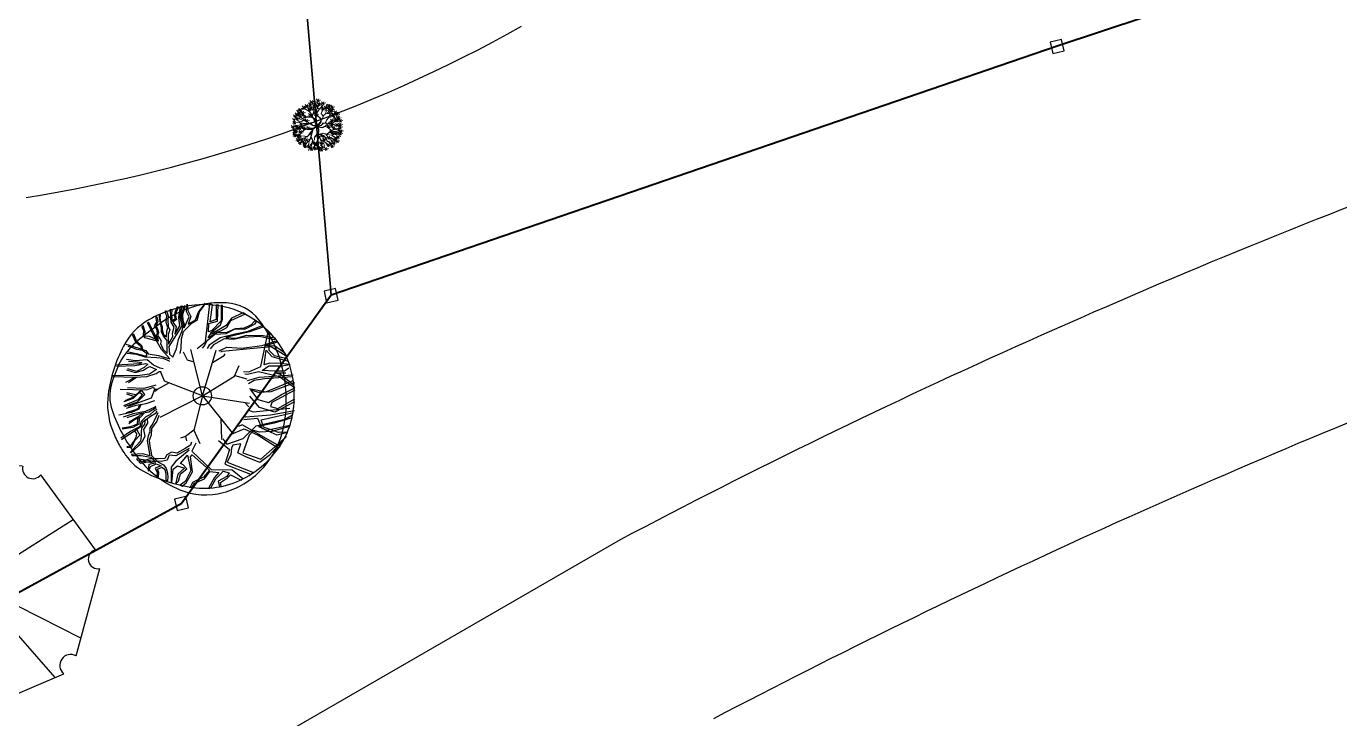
# Model space of a CAD drawing. Extents: x 2080 to 102394, y 2071 to 93424.
# Drawn here: x 84540 to 85557, y 76016 to 76552 of the extents above; entities that cross this region are included whole.
import ezdxf

# ---------------------------------------------------------------- set-up
doc = ezdxf.new("R2010")
doc.units = 0
doc.header["$LTSCALE"] = 20
doc.header["$MEASUREMENT"] = 0
doc.linetypes.add('CENTERX2', pattern=[4, 2.5, -0.5, 0.5, -0.5])
for name, color, linetype, lineweight in [('ASPHALT', 9, 'CENTERX2', 25), ('division', 13, 'Continuous', 18), ('fence', 13, 'FENCELINE2', 40), ('NEEM TREE', 84, 'Continuous', 5), ('STONE', 2, 'Continuous', 30), ('tree', 60, 'Continuous', 0)]:
    doc.layers.add(name, color=color, linetype=linetype, lineweight=lineweight)
doc.layers.add('proposed tree', color=3, linetype='Continuous')
doc.layers.add('road', color=2, linetype='Continuous')
doc.linetypes.add('FENCELINE2', pattern='A,0.25,-0.1,[132,ltypeshp.shx,S=0.1,R=0,X=-0.1,Y=0],-0.1,1', length=1.45)

# ---------------------------------------------------------------- blocks, each defined once
blk = doc.blocks.new('TREE')
at = {"layer": 'tree', "linetype": 'ByBlock'}
for p, q in [((-0.591, 0.277), (-0.577, 0.385)), ((-0.561, 0.308), (-0.547, 0.415)), ((-0.543, 0.367), (-0.457, 0.391)), ((-0.542, 0.409), (-0.447, 0.333)), ((-0.449, 0.308), (-0.531, 0.364)), ((-0.48, 0.328), (-0.524, 0.371)), ((-0.475, 0.329), (-0.514, 0.378)), ((-0.51, 0.337), (-0.496, 0.444)), ((-0.501, 0.398), (-0.415, 0.423)), ((-0.5, 0.441), (-0.405, 0.364)), ((-0.452, 0.377), (-0.492, 0.415)), ((-0.47, 0.529), (-0.375, 0.452)), ((-0.47, 0.486), (-0.384, 0.511)), ((-0.468, 0.369), (-0.453, 0.476)), ((-0.354, 0.341), (-0.452, 0.377)), ((-0.437, 0.456), (-0.423, 0.564)), ((-0.314, 0.437), (-0.412, 0.488)), ((-0.314, 0.437), (-0.398, 0.504)), ((-0.398, 0.399), (-0.312, 0.424)), ((-0.397, 0.442), (-0.302, 0.366)), ((-0.388, 0.355), (-0.374, 0.462)), ((-0.295, 0.373), (-0.384, 0.406)), ((-0.365, 0.37), (-0.351, 0.477)), ((-0.362, 0.522), (-0.276, 0.546)), ((-0.361, 0.564), (-0.266, 0.488)), ((-0.329, 0.492), (-0.314, 0.599)), ((-0.295, 0.371), (-0.314, 0.437)), ((-0.306, 0.575), (-0.22, 0.6)), ((-0.29, 0.511), (-0.303, 0.57)), ((-0.252, 0.302), (-0.298, 0.373)), ((-0.233, 0.303), (-0.295, 0.371)), ((-0.206, 0.427), (-0.29, 0.511)), ((-0.274, 0.404), (-0.179, 0.328)), ((-0.274, 0.361), (-0.188, 0.386)), ((-0.273, 0.545), (-0.259, 0.653)), ((-0.241, 0.332), (-0.227, 0.439)), ((-0.224, 0.58), (-0.128, 0.503)), ((-0.224, 0.537), (-0.138, 0.562)), ((-0.207, 0.433), (-0.217, 0.605)), ((-0.12, 0.397), (-0.213, 0.432)), ((-0.108, 0.377), (-0.206, 0.427)), ((-0.205, 0.66), (-0.11, 0.584)), ((-0.205, 0.617), (-0.119, 0.642)), ((-0.123, 0.268), (-0.192, 0.36)), ((-0.191, 0.507), (-0.177, 0.615)), ((-0.172, 0.588), (-0.158, 0.695)), ((-0.14, 0.483), (-0.144, 0.522)), ((-0.112, 0.385), (-0.14, 0.483)), ((-0.135, 0.66), (-0.04, 0.584)), ((-0.135, 0.617), (-0.049, 0.642)), ((-0.118, 0.513), (-0.032, 0.538)), ((-0.117, 0.556), (-0.022, 0.479)), ((-0.075, 0.245), (-0.108, 0.377)), ((-0.103, 0.588), (-0.088, 0.695)), ((-0.095, 0.334), (-0.081, 0.379)), ((-0.089, 0.461), (-0.087, 0.635)), ((-0.081, 0.379), (-0.089, 0.461)), ((-0.085, 0.483), (-0.071, 0.591)), ((-0.073, 0.265), (-0.058, 0.372)), ((-0.063, 0.631), (0.032, 0.555)), ((-0.063, 0.588), (0.023, 0.613)), ((-0.059, 0.448), (0.036, 0.372)), ((-0.059, 0.406), (0.027, 0.43)), ((-0.055, 0.643), (-0.052, 0.59)), ((-0.052, 0.59), (-0.011, 0.48)), ((-0.047, 0.644), (-0.047, 0.611)), ((-0.042, 0.6), (-0.035, 0.643)), ((-0.005, 0.464), (-0.042, 0.6)), ((-0.033, 0.707), (0.062, 0.63)), ((-0.033, 0.664), (0.053, 0.689)), ((-0.03, 0.559), (-0.016, 0.666)), ((-0.026, 0.376), (-0.012, 0.483)), ((-0.009, 0.399), (-0.005, 0.464)), ((0.069, 0.306), (-0.009, 0.399)), ((-0.003, 0.515), (0.083, 0.54)), ((-0.002, 0.558), (0.093, 0.481)), ((0, 0.398), (0.001, 0.473)), ((0.07, 0.32), (0, 0.398)), ((0.001, 0.473), (0.029, 0.592)), ((0.039, 0.586), (0.006, 0.477)), ((0.017, 0.613), (0.103, 0.638)), ((0.018, 0.656), (0.113, 0.579)), ((0.029, 0.592), (0.023, 0.645)), ((0.03, 0.485), (0.044, 0.593)), ((0.035, 0.641), (0.033, 0.588)), ((0.044, 0.637), (0.039, 0.586)), ((0.05, 0.583), (0.064, 0.691)), ((0.075, 0.363), (0.171, 0.286)), ((0.15, 0.552), (0.105, 0.639)), ((0.108, 0.29), (0.122, 0.398)), ((0.123, 0.629), (0.219, 0.552)), ((0.123, 0.586), (0.209, 0.611)), ((0.141, 0.293), (0.169, 0.409)), ((0.143, 0.282), (0.177, 0.413)), ((0.177, 0.413), (0.15, 0.552)), ((0.156, 0.556), (0.17, 0.664)), ((0.163, 0.545), (0.224, 0.6)), ((0.169, 0.409), (0.163, 0.545)), ((0.181, 0.406), (0.226, 0.503)), ((0.188, 0.422), (0.274, 0.447)), ((0.189, 0.465), (0.284, 0.388)), ((0.205, 0.587), (0.301, 0.511)), ((0.205, 0.544), (0.291, 0.569)), ((0.221, 0.392), (0.235, 0.5)), ((0.226, 0.503), (0.287, 0.569)), ((0.235, 0.3), (0.267, 0.359)), ((0.238, 0.515), (0.252, 0.622)), ((0.246, 0.432), (0.332, 0.456)), ((0.247, 0.474), (0.342, 0.398)), ((0.265, 0.373), (0.282, 0.487)), ((0.267, 0.359), (0.357, 0.405)), ((0.274, 0.368), (0.285, 0.482)), ((0.279, 0.402), (0.293, 0.509)), ((0.282, 0.487), (0.332, 0.535)), ((0.297, 0.5), (0.383, 0.525)), ((0.298, 0.543), (0.393, 0.466)), ((0.33, 0.47), (0.344, 0.578)), ((0.331, 0.373), (0.417, 0.398)), ((0.332, 0.416), (0.427, 0.34)), ((0.357, 0.405), (0.397, 0.482)), ((0.364, 0.344), (0.378, 0.451)), ((0.373, 0.553), (0.468, 0.477)), ((0.373, 0.511), (0.459, 0.535)), ((0.387, 0.266), (0.402, 0.373)), ((0.405, 0.481), (0.42, 0.589)), ((0.409, 0.429), (0.495, 0.453)), ((0.41, 0.471), (0.505, 0.395)), ((0.411, 0.316), (0.458, 0.439)), ((0.412, 0.313), (0.536, 0.357)), ((0.442, 0.399), (0.456, 0.507)), ((0.477, 0.283), (0.491, 0.39)), ((0.514, 0.402), (0.6, 0.427)), ((0.515, 0.445), (0.61, 0.369)), ((0.547, 0.373), (0.561, 0.48)), ((-0.696, 0.067), (-0.61, 0.091)), ((-0.695, 0.109), (-0.6, 0.033)), ((-0.674, 0.161), (-0.588, 0.186)), ((-0.673, 0.204), (-0.578, 0.127)), ((-0.663, 0.037), (-0.649, 0.145)), ((-0.551, 0.034), (-0.643, -0.019)), ((-0.641, 0.132), (-0.626, 0.239)), ((-0.554, 0.036), (-0.634, 0.064)), ((-0.624, 0.307), (-0.538, 0.332)), ((-0.623, 0.35), (-0.528, 0.273)), ((-0.52, 0.114), (-0.622, 0.141)), ((-0.617, 0.009), (-0.522, -0.068)), ((-0.603, 0.078), (-0.517, 0.103)), ((-0.602, 0.121), (-0.507, 0.045)), ((-0.601, 0.221), (-0.506, 0.145)), ((-0.601, 0.179), (-0.515, 0.203)), ((-0.585, -0.064), (-0.571, 0.044)), ((-0.509, 0.25), (-0.584, 0.249)), ((-0.57, 0.049), (-0.556, 0.156)), ((-0.568, 0.149), (-0.554, 0.256)), ((-0.565, 0.242), (-0.479, 0.267)), ((-0.564, 0.285), (-0.469, 0.209)), ((-0.478, 0.18), (-0.563, 0.306)), ((-0.443, 0.057), (-0.551, 0.034)), ((-0.532, 0.213), (-0.518, 0.32)), ((-0.459, 0.055), (-0.523, 0.114)), ((-0.444, 0.06), (-0.52, 0.114)), ((-0.518, 0.024), (-0.423, -0.053)), ((-0.518, -0.019), (-0.433, 0.006)), ((-0.481, 0.182), (-0.517, 0.182)), ((-0.476, 0.233), (-0.509, 0.25)), ((-0.486, -0.048), (-0.471, 0.059)), ((-0.422, 0.097), (-0.478, 0.18)), ((-0.395, 0.219), (-0.476, 0.233)), ((-0.39, 0.223), (-0.449, 0.308)), ((-0.447, 0.273), (-0.351, 0.196)), ((-0.447, 0.23), (-0.361, 0.255)), ((-0.407, 0.225), (-0.445, 0.305)), ((-0.4, 0.037), (-0.443, 0.057)), ((-0.41, 0.046), (-0.425, 0.1)), ((-0.393, 0.041), (-0.422, 0.097)), ((-0.414, 0.2), (-0.4, 0.308)), ((-0.207, 0.033), (-0.4, 0.037)), ((-0.235, 0.3), (-0.39, 0.307)), ((-0.299, 0.218), (-0.39, 0.223)), ((-0.228, 0.012), (-0.389, 0.033)), ((-0.284, 0.274), (-0.354, 0.341)), ((-0.26, 0.197), (-0.339, 0.217)), ((-0.21, 0.018), (-0.329, -0.041)), ((-0.132, 0.037), (-0.324, -0.049)), ((-0.312, 0.273), (-0.217, 0.196)), ((-0.312, 0.23), (-0.227, 0.255)), ((-0.262, 0.214), (-0.299, 0.218)), ((-0.26, 0.236), (-0.284, 0.274)), ((-0.214, 0.023), (-0.282, 0.029)), ((-0.28, 0.2), (-0.265, 0.308)), ((-0.248, 0.16), (-0.262, 0.214)), ((-0.243, 0.166), (-0.26, 0.236)), ((-0.156, 0.05), (-0.248, 0.16)), ((-0.128, 0.063), (-0.243, 0.166)), ((-0.236, 0.178), (-0.14, 0.101)), ((-0.236, 0.135), (-0.15, 0.16)), ((-0.122, 0.26), (-0.233, 0.303)), ((-0.141, 0.058), (-0.223, 0.145)), ((-0.201, 0.034), (-0.21, 0.018)), ((-0.203, 0.106), (-0.189, 0.213)), ((-0.127, 0.055), (-0.201, 0.034)), ((-0.126, 0.049), (-0.197, 0.023)), ((0, 0), (-0.132, 0.037)), ((0, 0), (-0.126, 0.049)), ((-0.08, 0.211), (-0.122, 0.263)), ((-0.075, 0.181), (-0.122, 0.26)), ((-0.038, 0.025), (-0.118, 0.056)), ((-0.106, 0.295), (-0.02, 0.319)), ((-0.105, 0.337), (-0.01, 0.261)), ((-0.083, 0.292), (-0.09, 0.349)), ((-0.077, 0.189), (-0.075, 0.245)), ((-0.062, 0.105), (-0.077, 0.189)), ((-0.055, 0.145), (-0.076, 0.201)), ((-0.042, 0.069), (-0.062, 0.105)), ((-0.061, 0.128), (-0.023, 0.204)), ((-0.056, 0.1), (-0.061, 0.128)), ((-0.013, 0.029), (-0.058, 0.078)), ((0.006, 0.047), (-0.056, 0.1)), ((-0.003, 0.034), (-0.042, 0.069)), ((-0.005, 0.03), (-0.038, 0.025)), ((0, 0.003), (-0.026, -0.046)), ((-0.019, 0.017), (-0.002, 0.014)), ((0, 0.003), (-0.014, -0.047)), ((0.04, 0.032), (-0.005, 0.03)), ((-0.002, 0.014), (0.04, 0.032)), ((0, 0), (0.044, 0.025)), ((0, 0), (0.091, -0.073)), ((0, 0), (0.139, -0.009)), ((0.002, 0.037), (0.098, 0.216)), ((0.016, 0.04), (0.088, 0.177)), ((0.043, 0.047), (0.016, 0.04)), ((0.088, 0.177), (0.038, 0.06)), ((0.099, 0.176), (0.043, 0.047)), ((0.044, 0.025), (0.111, 0.187)), ((0.046, 0.011), (0.134, 0.001)), ((0.092, 0.251), (0.069, 0.306)), ((0.106, 0.27), (0.07, 0.32)), ((0.075, 0.32), (0.161, 0.345)), ((0.097, 0.224), (0.092, 0.251)), ((0.098, 0.216), (0.099, 0.176)), ((0.106, 0.267), (0.141, 0.293)), ((0.106, 0.239), (0.143, 0.282)), ((0.111, 0.187), (0.106, 0.239)), ((0.134, 0.001), (0.198, 0.023)), ((0.139, -0.009), (0.204, 0.018)), ((0.146, 0.28), (0.235, 0.3)), ((0.233, 0.311), (0.147, 0.288)), ((0.171, 0.245), (0.266, 0.168)), ((0.219, 0.164), (0.188, 0.228)), ((0.188, 0.228), (0.219, 0.13)), ((0.198, 0.023), (0.21, 0.064)), ((0.203, 0.172), (0.217, 0.28)), ((0.204, 0.018), (0.217, 0.054)), ((0.208, 0.013), (0.249, 0.015)), ((0.21, 0.064), (0.221, 0.147)), ((0.214, 0.023), (0.246, 0.017)), ((0.217, 0.054), (0.23, 0.163)), ((0.219, 0.161), (0.256, 0.226)), ((0.23, 0.163), (0.264, 0.224)), ((0.246, 0.017), (0.311, 0.048)), ((0.249, 0.312), (0.344, 0.236)), ((0.249, 0.269), (0.335, 0.294)), ((0.249, 0.015), (0.323, 0.041)), ((0.258, 0.229), (0.331, 0.294)), ((0.264, 0.224), (0.401, 0.242)), ((0.282, 0.24), (0.296, 0.347)), ((0.311, 0.048), (0.336, 0.133)), ((0.317, 0.046), (0.389, 0.033)), ((0.331, 0.294), (0.411, 0.316)), ((0.336, 0.133), (0.424, 0.159)), ((0.343, 0.291), (0.426, 0.31)), ((0.389, 0.033), (0.456, 0.05)), ((0.394, 0.036), (0.45, 0.001)), ((0.401, 0.242), (0.545, 0.235)), ((0.403, 0.15), (0.428, 0.151)), ((0.418, 0.213), (0.513, 0.137)), ((0.418, 0.17), (0.504, 0.195)), ((0.424, 0.159), (0.482, 0.194)), ((0.424, 0.159), (0.503, 0.136)), ((0.426, 0.31), (0.537, 0.349)), ((0.428, 0.151), (0.498, 0.132)), ((0.542, 0.338), (0.432, 0.308)), ((0.539, -0.18), (0.432, 0.012)), ((0.444, 0.355), (0.539, 0.278)), ((0.444, 0.312), (0.53, 0.337)), ((0.45, 0.001), (0.533, 0.007)), ((0.451, 0.141), (0.465, 0.248)), ((0.453, 0.094), (0.548, 0.017)), ((0.456, 0.05), (0.507, 0.095)), ((0.466, 0.002), (0.561, -0.075)), ((0.482, 0.194), (0.552, 0.312)), ((0.492, 0.113), (0.578, 0.138)), ((0.493, 0.156), (0.588, 0.079)), ((0.496, 0.109), (0.591, 0.032)), ((0.503, 0.136), (0.618, 0.152)), ((0.507, 0.097), (0.612, 0.171)), ((0.507, 0.095), (0.572, 0.089)), ((0.525, 0.083), (0.539, 0.191)), ((0.525, 0.036), (0.611, 0.061)), ((0.533, 0.007), (0.64, -0.062)), ((0.536, 0.007), (0.638, -0.031)), ((0.543, 0.287), (0.638, 0.21)), ((0.543, 0.244), (0.629, 0.269)), ((0.545, 0.235), (0.583, 0.261)), ((0.558, 0.007), (0.572, 0.114)), ((0.572, 0.089), (0.628, 0.107)), ((0.576, 0.214), (0.59, 0.322)), ((0.582, -0.077), (0.597, 0.031)), ((0.591, 0.075), (0.677, 0.099)), ((0.592, 0.117), (0.687, 0.041)), ((0.61, -0.014), (0.696, 0.011)), ((0.611, 0.029), (0.706, -0.047)), ((0.624, 0.045), (0.638, 0.152)), ((0.643, -0.043), (0.657, 0.064)), ((-0.682, -0.055), (-0.587, -0.131)), ((-0.682, -0.098), (-0.597, -0.073)), ((-0.669, -0.223), (-0.583, -0.198)), ((-0.65, -0.127), (-0.635, -0.02)), ((-0.454, -0.073), (-0.64, -0.051)), ((-0.632, -0.239), (-0.536, -0.316)), ((-0.632, -0.282), (-0.546, -0.257)), ((-0.529, -0.128), (-0.626, -0.133)), ((-0.621, -0.164), (-0.525, -0.241)), ((-0.621, -0.207), (-0.535, -0.182)), ((-0.618, -0.034), (-0.532, -0.009)), ((-0.526, -0.13), (-0.611, -0.175)), ((-0.455, -0.168), (-0.611, -0.187)), ((-0.607, -0.197), (-0.556, -0.183)), ((-0.553, -0.188), (-0.605, -0.205)), ((-0.599, -0.312), (-0.585, -0.204)), ((-0.588, -0.237), (-0.574, -0.129)), ((-0.468, -0.173), (-0.583, -0.255)), ((-0.506, -0.281), (-0.565, -0.299)), ((-0.558, -0.304), (-0.462, -0.38)), ((-0.558, -0.347), (-0.472, -0.322)), ((-0.477, -0.172), (-0.553, -0.188)), ((-0.454, -0.076), (-0.529, -0.128)), ((-0.525, -0.376), (-0.511, -0.269)), ((-0.478, -0.282), (-0.508, -0.303)), ((-0.37, -0.277), (-0.506, -0.281)), ((-0.417, -0.327), (-0.504, -0.395)), ((-0.423, -0.345), (-0.497, -0.402)), ((-0.484, -0.411), (-0.423, -0.345)), ((-0.409, -0.34), (-0.482, -0.422)), ((-0.407, -0.172), (-0.477, -0.172)), ((-0.469, -0.176), (-0.374, -0.253)), ((-0.469, -0.219), (-0.384, -0.194)), ((-0.461, -0.26), (-0.365, -0.337)), ((-0.461, -0.303), (-0.375, -0.278)), ((-0.387, -0.146), (-0.455, -0.168)), ((-0.334, -0.044), (-0.454, -0.076)), ((-0.342, -0.062), (-0.452, -0.073)), ((-0.437, -0.248), (-0.422, -0.141)), ((-0.428, -0.333), (-0.414, -0.225)), ((-0.404, -0.341), (-0.422, -0.465)), ((-0.417, -0.165), (-0.398, -0.159)), ((-0.395, -0.276), (-0.417, -0.327)), ((-0.39, -0.275), (-0.409, -0.34)), ((-0.407, -0.172), (-0.4, -0.227)), ((-0.324, -0.049), (-0.4, -0.184)), ((-0.4, -0.184), (-0.39, -0.275)), ((-0.4, -0.227), (-0.395, -0.276)), ((-0.329, -0.041), (-0.387, -0.146)), ((-0.37, -0.277), (-0.303, -0.243)), ((-0.325, -0.247), (-0.37, -0.277)), ((-0.285, -0.131), (-0.347, -0.181)), ((-0.342, -0.35), (-0.247, -0.426)), ((-0.206, -0.219), (-0.325, -0.247)), ((-0.309, -0.422), (-0.295, -0.315)), ((-0.303, -0.243), (-0.21, -0.231)), ((-0.171, -0.129), (-0.285, -0.131)), ((-0.172, -0.14), (-0.282, -0.134)), ((-0.239, -0.305), (-0.279, -0.382)), ((-0.188, -0.191), (-0.235, -0.311)), ((-0.235, -0.311), (-0.207, -0.482)), ((-0.161, -0.155), (-0.227, -0.298)), ((-0.222, -0.35), (-0.127, -0.426)), ((-0.19, -0.422), (-0.175, -0.315)), ((-0.163, -0.13), (-0.188, -0.191)), ((-0.114, -0.27), (-0.177, -0.373)), ((-0.172, -0.262), (-0.086, -0.237)), ((-0.171, -0.219), (-0.076, -0.295)), ((-0.078, -0.099), (-0.163, -0.13)), ((-0.133, -0.136), (-0.161, -0.155)), ((-0.16, -0.164), (-0.132, -0.198)), ((-0.069, -0.103), (-0.158, -0.138)), ((-0.149, -0.159), (-0.079, -0.113)), ((-0.149, -0.159), (-0.133, -0.192)), ((-0.139, -0.291), (-0.125, -0.184)), ((-0.133, -0.192), (-0.055, -0.238)), ((-0.132, -0.198), (-0.107, -0.275)), ((-0.127, -0.208), (-0.055, -0.238)), ((-0.117, -0.218), (-0.106, -0.28)), ((-0.107, -0.275), (-0.112, -0.359)), ((-0.11, -0.295), (-0.106, -0.381)), ((-0.102, -0.288), (-0.096, -0.39)), ((-0.019, -0.332), (-0.084, -0.48)), ((-0.026, -0.046), (-0.078, -0.099)), ((-0.014, -0.047), (-0.069, -0.103)), ((0.004, -0.038), (-0.063, -0.105)), ((-0.055, -0.238), (-0.018, -0.338)), ((-0.011, -0.334), (-0.049, -0.242)), ((-0.049, -0.39), (-0.027, -0.322)), ((-0.018, -0.338), (0.05, -0.461)), ((-0.008, -0.336), (0.113, -0.369)), ((-0.008, -0.35), (0.116, -0.374)), ((0.079, -0.072), (-0.003, -0.031)), ((-0.003, -0.05), (0.044, -0.129)), ((0, -0.016), (0.079, -0.072)), ((0.007, -0.04), (0.046, -0.126)), ((0.022, -0.012), (0.134, -0.013)), ((0.129, -0.165), (0.041, -0.112)), ((0.044, -0.129), (0.133, -0.189)), ((0.046, -0.126), (0.13, -0.176)), ((0.078, -0.078), (0.151, -0.08)), ((0.091, -0.073), (0.155, -0.074)), ((0.103, -0.45), (0.117, -0.343)), ((0.13, -0.176), (0.158, -0.274)), ((0.132, -0.17), (0.336, -0.203)), ((0.14, -0.213), (0.235, -0.29)), ((0.14, -0.256), (0.226, -0.231)), ((0.145, -0.229), (0.153, -0.393)), ((0.151, -0.08), (0.196, -0.117)), ((0.155, -0.074), (0.169, -0.091)), ((0.158, -0.274), (0.224, -0.316)), ((0.169, -0.091), (0.199, -0.117)), ((0.172, -0.286), (0.187, -0.178)), ((0.199, -0.117), (0.211, -0.159)), ((0.2, -0.122), (0.28, -0.1)), ((0.291, -0.098), (0.201, -0.111)), ((0.211, -0.159), (0.258, -0.235)), ((0.216, -0.119), (0.216, -0.153)), ((0.216, -0.153), (0.259, -0.224)), ((0.224, -0.316), (0.223, -0.378)), ((0.224, -0.442), (0.238, -0.335)), ((0.226, -0.313), (0.278, -0.369)), ((0.235, -0.259), (0.331, -0.336)), ((0.235, -0.302), (0.321, -0.277)), ((0.258, -0.235), (0.307, -0.28)), ((0.259, -0.224), (0.326, -0.243)), ((0.268, -0.332), (0.282, -0.224)), ((0.309, -0.274), (0.269, -0.233)), ((0.269, -0.233), (0.328, -0.252)), ((0.28, -0.1), (0.361, -0.1)), ((0.307, -0.28), (0.318, -0.39)), ((0.322, -0.241), (0.408, -0.216)), ((0.323, -0.198), (0.418, -0.275)), ((0.326, -0.243), (0.348, -0.287)), ((0.336, -0.203), (0.433, -0.262)), ((0.348, -0.287), (0.422, -0.314)), ((0.35, -0.281), (0.568, -0.298)), ((0.35, -0.446), (0.364, -0.339)), ((0.355, -0.099), (0.432, -0.075)), ((0.355, -0.27), (0.37, -0.163)), ((0.361, -0.1), (0.461, -0.159)), ((0.392, -0.3), (0.558, -0.305)), ((0.405, -0.334), (0.491, -0.309)), ((0.406, -0.291), (0.501, -0.368)), ((0.422, -0.314), (0.489, -0.409)), ((0.429, -0.202), (0.524, -0.279)), ((0.432, -0.075), (0.535, -0.071)), ((0.438, -0.363), (0.453, -0.256)), ((0.451, -0.001), (0.547, -0.192)), ((0.461, -0.159), (0.582, -0.147)), ((0.461, -0.275), (0.475, -0.167)), ((0.466, -0.041), (0.552, -0.016)), ((0.488, -0.218), (0.503, -0.11)), ((0.488, -0.336), (0.574, -0.311)), ((0.489, -0.293), (0.584, -0.369)), ((0.492, -0.444), (0.506, -0.337)), ((0.498, -0.069), (0.584, -0.044)), ((0.499, -0.026), (0.594, -0.103)), ((0.5, -0.309), (0.586, -0.284)), ((0.514, -0.191), (0.529, -0.084)), ((0.521, -0.365), (0.535, -0.258)), ((0.528, -0.209), (0.623, -0.285)), ((0.528, -0.252), (0.613, -0.227)), ((0.547, -0.192), (0.592, -0.243)), ((0.55, -0.004), (0.645, -0.081)), ((0.55, -0.047), (0.636, -0.022)), ((0.554, -0.182), (0.649, -0.259)), ((0.554, -0.225), (0.639, -0.2)), ((0.634, -0.043), (0.557, -0.003)), ((0.562, -0.138), (0.658, -0.214)), ((0.562, -0.181), (0.648, -0.156)), ((0.582, -0.147), (0.612, -0.162)), ((0.595, -0.21), (0.609, -0.103)), ((-0.488, -0.392), (-0.392, -0.468)), ((-0.488, -0.435), (-0.402, -0.41)), ((-0.475, -0.506), (-0.389, -0.482)), ((-0.474, -0.464), (-0.379, -0.54)), ((-0.455, -0.464), (-0.441, -0.357)), ((-0.442, -0.536), (-0.428, -0.429)), ((-0.399, -0.472), (-0.313, -0.447)), ((-0.398, -0.429), (-0.303, -0.505)), ((-0.343, -0.421), (-0.396, -0.488)), ((-0.38, -0.584), (-0.294, -0.559)), ((-0.379, -0.541), (-0.284, -0.618)), ((-0.366, -0.501), (-0.351, -0.394)), ((-0.347, -0.614), (-0.333, -0.506)), ((-0.279, -0.382), (-0.343, -0.421)), ((-0.342, -0.393), (-0.256, -0.368)), ((-0.268, -0.436), (-0.288, -0.496)), ((-0.276, -0.387), (-0.268, -0.436)), ((-0.255, -0.573), (-0.169, -0.548)), ((-0.254, -0.53), (-0.159, -0.607)), ((-0.213, -0.463), (-0.252, -0.579)), ((-0.209, -0.482), (-0.24, -0.585)), ((-0.207, -0.482), (-0.235, -0.596)), ((-0.222, -0.392), (-0.137, -0.368)), ((-0.222, -0.602), (-0.208, -0.495)), ((-0.219, -0.63), (-0.123, -0.707)), ((-0.219, -0.673), (-0.133, -0.648)), ((-0.186, -0.702), (-0.172, -0.595)), ((-0.185, -0.589), (-0.099, -0.564)), ((-0.184, -0.546), (-0.089, -0.622)), ((-0.142, -0.549), (-0.158, -0.619)), ((-0.112, -0.359), (-0.155, -0.473)), ((-0.155, -0.473), (-0.142, -0.549)), ((-0.106, -0.381), (-0.152, -0.472)), ((-0.152, -0.475), (-0.115, -0.511)), ((-0.152, -0.618), (-0.138, -0.511)), ((-0.128, -0.611), (-0.033, -0.688)), ((-0.128, -0.654), (-0.043, -0.629)), ((-0.096, -0.39), (-0.033, -0.466)), ((-0.096, -0.683), (-0.081, -0.576)), ((-0.092, -0.455), (-0.006, -0.43)), ((-0.063, -0.521), (-0.092, -0.63)), ((-0.091, -0.412), (0.004, -0.489)), ((-0.034, -0.463), (-0.063, -0.521)), ((-0.059, -0.485), (-0.045, -0.377)), ((-0.046, -0.61), (0.04, -0.585)), ((-0.045, -0.567), (0.05, -0.644)), ((-0.033, -0.466), (-0.018, -0.508)), ((-0.029, -0.656), (0.067, -0.732)), ((-0.029, -0.698), (0.057, -0.674)), ((-0.018, -0.508), (-0.018, -0.637)), ((-0.017, -0.547), (0.01, -0.641)), ((-0.013, -0.64), (0.001, -0.532)), ((-0.002, -0.637), (-0.013, -0.583)), ((0.004, -0.728), (0.018, -0.621)), ((0.01, -0.616), (0.096, -0.591)), ((0.011, -0.573), (0.106, -0.649)), ((0.043, -0.645), (0.057, -0.538)), ((0.05, -0.461), (0.132, -0.517)), ((0.051, -0.469), (0.065, -0.634)), ((0.074, -0.635), (0.052, -0.477)), ((0.068, -0.426), (0.164, -0.502)), ((0.068, -0.469), (0.154, -0.444)), ((0.07, -0.421), (0.156, -0.396)), ((0.071, -0.378), (0.166, -0.455)), ((0.077, -0.644), (0.163, -0.62)), ((0.078, -0.602), (0.173, -0.678)), ((0.101, -0.498), (0.115, -0.391)), ((0.11, -0.674), (0.125, -0.567)), ((0.113, -0.369), (0.15, -0.424)), ((0.118, -0.365), (0.26, -0.428)), ((0.12, -0.496), (0.216, -0.573)), ((0.12, -0.539), (0.206, -0.514)), ((0.132, -0.517), (0.198, -0.609)), ((0.15, -0.424), (0.207, -0.482)), ((0.153, -0.568), (0.167, -0.461)), ((0.178, -0.59), (0.274, -0.666)), ((0.178, -0.633), (0.264, -0.608)), ((0.191, -0.413), (0.277, -0.388)), ((0.192, -0.37), (0.287, -0.447)), ((0.207, -0.482), (0.209, -0.59)), ((0.211, -0.662), (0.225, -0.555)), ((0.223, -0.378), (0.261, -0.503)), ((0.239, -0.56), (0.325, -0.535)), ((0.24, -0.517), (0.335, -0.593)), ((0.244, -0.559), (0.339, -0.635)), ((0.244, -0.602), (0.33, -0.577)), ((0.247, -0.45), (0.265, -0.545)), ((0.26, -0.428), (0.35, -0.533)), ((0.261, -0.503), (0.292, -0.568)), ((0.266, -0.53), (0.284, -0.575)), ((0.272, -0.589), (0.286, -0.482)), ((0.277, -0.631), (0.291, -0.524)), ((0.317, -0.417), (0.403, -0.392)), ((0.318, -0.374), (0.413, -0.451)), ((0.318, -0.39), (0.376, -0.506)), ((0.319, -0.476), (0.415, -0.553)), ((0.319, -0.519), (0.405, -0.494)), ((0.401, -0.488), (0.324, -0.398)), ((0.352, -0.548), (0.366, -0.441)), ((0.391, -0.495), (0.362, -0.453)), ((0.362, -0.453), (0.382, -0.505)), ((0.371, -0.479), (0.457, -0.454)), ((0.372, -0.436), (0.467, -0.513)), ((0.404, -0.509), (0.418, -0.401)), ((0.459, -0.372), (0.554, -0.449)), ((0.459, -0.415), (0.545, -0.39))]:
    blk.add_line(p, q, dxfattribs=at)
blk = doc.blocks.new('T3')
at = {"color": 3, "linetype": 'Continuous'}
blk.add_circle((0.0075, -0.0006), 0.0467, dxfattribs=at)
for centre, radius, start, end in [((0.1024, -0.0008), 0.4778, 86.58911, 106.36827), ((0.1171, 0.2465), 0.2301, 38.20985, 86.58549), ((0.0278, -0.1235), 0.5914, 95.77431, 119.94779), ((0.1287, -0.0904), 0.5712, 106.36887, 124.44775), ((0.0157, -0.0047), 0.472, 51.53933, 95.77344), ((-0.1006, 0.0992), 0.3344, 119.94747, 152.28451), ((0.7005, -0.9241), 1.5821, 124.44579, 130.30315), ((-0.2125, -0.013), 0.6496, 9.98315, 38.20995), ((0.0312, 0.0148), 0.4471, 6.02226, 51.53932), ((-0.029, -0.0639), 0.4542, 130.30051, 141.24542), ((0.263, -0.0918), 0.745, 152.28514, 172.40039), ((-0.1535, 0.036), 0.2946, 141.24437, 154.99062), ((0.2312, -0.1435), 0.7191, 154.99236, 163.77852), ((-0.2858, -0.0259), 0.724, 358.88831, 9.98335), ((-0.1071, -0.0424), 0.3717, 172.39963, 201.02847), ((-0.2526, -0.0027), 0.2152, 163.77968, 199.38278), ((-0.0951, 0.0014), 0.5742, 350.23007, 6.02322), ((-0.198, -0.0276), 0.6362, 347.04926, 358.8877), ((0.3677, 0.2155), 0.8728, 199.38194, 216.84656), ((0.0738, -0.0277), 0.4027, 331.34738, 350.23032), ((0.1608, 0.0605), 0.6586, 201.02354, 207.82164), ((-0.0191, -0.0688), 0.4527, 316.76218, 347.04987), ((0.0248, -0.0113), 0.5049, 207.82036, 215.5805), ((-0.0112, 0.0188), 0.4996, 296.88013, 331.34799), ((-0.1491, -0.1357), 0.2911, 215.58514, 243.38008), ((0.1028, 0.0169), 0.5417, 216.84672, 247.04623), ((0.0747, 0.311), 0.7907, 243.38438, 260.14679), ((0.0032, -0.0897), 0.4221, 285.36856, 316.76312), ((0.015, -0.0329), 0.4417, 260.14572, 296.88071), ((0.0246, -0.1677), 0.3412, 247.04717, 285.3699)]:
    blk.add_arc(centre, radius, start, end, dxfattribs=at)
blk = doc.blocks.new('A$C7C302BA0')
at = {"color": 102}
for p, q in [((-5, 108.6), (4.2, 120.5)), ((1.5, 116.2), (4.2, 120.5)), ((3.9, 70), (9.7, 119.6)), ((13.1, 117.8), (9.6, 120.2)), ((-60.4, 103.6), (-58.8, 102)), ((-59.4, 95.6), (-60.4, 103.6)), ((-56.1, 106.1), (-54.9, 105.5)), ((-55.1, 99.3), (-56.1, 106.1)), ((-54.9, 105.5), (-55.1, 101.6)), ((-48.1, 110.4), (-46.6, 110.4)), ((-47.7, 107.5), (-48.1, 110.4)), ((-46, 104.2), (-47.7, 107.5)), ((-47.2, 95.6), (-46, 104.2)), ((-46.6, 110.4), (-44.4, 104)), ((-44.4, 104), (-45, 99.7)), ((-41.5, 112.7), (-39.6, 112.3)), ((-41.1, 101.6), (-41.5, 112.7)), ((-39.6, 112.3), (-40.2, 105.5)), ((-40.2, 105.5), (-39.8, 100.5)), ((-35.9, 105.3), (-34.9, 110.2)), ((-35.3, 100.7), (-35.9, 105.3)), ((-34.9, 110.2), (-32.4, 116)), ((-33.8, 110), (-34.7, 105.3)), ((-34.7, 105.3), (-34.3, 101.2)), ((-30.8, 114.7), (-33.8, 110)), ((-32.4, 116), (-30.8, 114.7)), ((-30.6, 102), (-28.5, 116.6)), ((-28.3, 109.4), (-29.3, 101.8)), ((-28.5, 116.6), (-26.2, 116.8)), ((-26.2, 116.8), (-28.3, 109.4)), ((-27.5, 103.4), (-23.8, 117.2)), ((-24.6, 91.9), (-27.5, 103.4)), ((-22.3, 116.8), (-25.6, 105.5)), ((-25.6, 105.5), (-25.2, 98.5)), ((-23.8, 117.2), (-22.3, 116.8)), ((-23.8, 88.4), (-17.2, 102.8)), ((-20.7, 109.8), (-19.6, 119.1)), ((-17.2, 102.8), (-20.7, 109.8)), ((-19.6, 119.1), (-18.8, 110.8)), ((-18.8, 110.8), (-15.1, 103)), ((-15.1, 103), (-18.6, 93.1)), ((-9.1, 98.9), (-5, 108.6)), ((-6.6, 98.4), (-3.9, 109.2)), ((-3.9, 109.2), (1.5, 116.2)), ((10.2, 96.3), (13.1, 117.8)), ((18.1, 117.8), (17.9, 99.3)), ((20.5, 118.4), (18.1, 117.8)), ((19.6, 97.2), (20.5, 118.4)), ((24.3, 117.5), (24.6, 97.5)), ((26.1, 117.5), (24.3, 117.5)), ((26.1, 99.6), (26.1, 117.5)), ((37, 98.1), (55.9, 106.6)), ((53, 108.1), (37.9, 101)), ((55.9, 106.6), (53, 108.1)), ((-77, 91.3), (-78.8, 89.7)), ((-78.8, 89.7), (-76.6, 85)), ((-74.5, 83), (-77, 91.3)), ((-61.7, 75.2), (-71.5, 95.2)), ((-70.3, 96.2), (-67.6, 90.4)), ((-67.6, 90.4), (-65.4, 86.1)), ((-65.4, 86.1), (-62.5, 81)), ((-62.3, 90.9), (-59.4, 95.6)), ((-59.2, 86.9), (-62.3, 90.9)), ((-59.2, 93.5), (-60.2, 90.9)), ((-60.2, 90.9), (-57.7, 85.9)), ((-58, 96.4), (-59.2, 93.5)), ((-58.2, 81.6), (-59.2, 86.9)), ((-58.8, 102), (-58, 96.4)), ((-57.7, 85.9), (-56.9, 81.8)), ((-55.1, 101.6), (-54.2, 95.6)), ((-53, 88.6), (-55.1, 99.3)), ((-54.2, 95.6), (-52.2, 89.6)), ((-53.2, 83), (-53, 88.6)), ((-52.2, 89.6), (-52.2, 85.9)), ((-52.2, 85.9), (-50.3, 79.5)), ((-45, 88.2), (-47.2, 95.6)), ((-46.2, 83.9), (-45, 88.2)), ((-45, 99.7), (-44.4, 89.2)), ((-44.4, 89.2), (-42.3, 85.9)), ((-42.3, 85.9), (-44.4, 79.9)), ((-26.6, 90.9), (-43.7, 64.3)), ((-40.4, 95.6), (-41.1, 101.6)), ((-36.5, 89.4), (-40.4, 95.6)), ((-39.8, 100.5), (-39.6, 97)), ((-39.6, 97), (-35.3, 100.7)), ((-38.8, 81.4), (-36.5, 89.4)), ((-33.6, 99.1), (-38.2, 95.8)), ((-38.2, 95.8), (-34.1, 89.8)), ((-35.9, 80.1), (-29.1, 91.1)), ((-34.1, 89.8), (-35.9, 80.1)), ((-34.3, 101.2), (-33.6, 99.1)), ((-29.1, 91.1), (-30.6, 102)), ((-29.3, 101.8), (-26.6, 90.9)), ((-26.2, 84.3), (-24.6, 91.9)), ((-25.2, 98.5), (-23.8, 93.3)), ((-24.4, 83.8), (-13.6, 94.6)), ((-23.8, 93.3), (-23.8, 88.4)), ((-18.6, 93.1), (-9.1, 98.9)), ((-13.6, 94.6), (-6.6, 98.4)), ((7.8, 83.3), (8.4, 94.2)), ((8.4, 94.2), (19.6, 97.2)), ((17.9, 99.3), (10.2, 96.3)), ((10.2, 81.6), (23.8, 92.5)), ((24.6, 97.5), (12.2, 85.1)), ((30.8, 91.3), (18.4, 83.9)), ((23.8, 92.5), (26.1, 99.6)), ((24, 84.5), (32, 88.9)), ((37.9, 101), (30.8, 91.3)), ((30.8, 81), (42.6, 86.9)), ((42.6, 86.9), (31.7, 82.4)), ((32, 88.9), (37, 98.1)), ((54.4, 88.1), (42.6, 86.9)), ((42.6, 86.9), (55.3, 86.6)), ((63.3, 92.2), (54.4, 88.1)), ((55.3, 86.6), (68.6, 93.7)), ((59.5, 83.9), (77.8, 91.3)), ((80.1, 89.5), (61.2, 83)), ((67.7, 97.2), (63.3, 92.2)), ((71, 97.2), (67.7, 97.2)), ((68.6, 93.7), (71, 97.2)), ((77.8, 91.3), (80.1, 89.5)), ((-88.9, 80), (-90.7, 78.8)), ((-90.7, 78.8), (-87, 70.3)), ((-85.8, 71.5), (-88.9, 80)), ((-87, 70.3), (-80.6, 64.9)), ((-78.8, 65.1), (-85.8, 71.5)), ((-76.6, 85), (-76.8, 78.4)), ((-76.8, 78.4), (-75.1, 76)), ((-75.1, 76), (-60.6, 72.1)), ((-74.7, 77.6), (-74.5, 83)), ((-68.9, 77), (-74.7, 77.6)), ((-60.8, 73.7), (-68.9, 77)), ((-62.5, 81), (-60.6, 76.4)), ((-53.1, 60), (-61.7, 75.2)), ((-60.6, 76.4), (-57.7, 70.7)), ((-59.8, 78.3), (-58.2, 81.6)), ((-57.1, 72.7), (-59.8, 78.3)), ((-56.9, 81.8), (-58.2, 78.5)), ((-58.2, 78.5), (-55.3, 74.6)), ((-57.7, 70.7), (-57.1, 72.7)), ((-55.3, 74.6), (-53.4, 71.3)), ((-53.4, 71.3), (-54.5, 68.2)), ((-50.3, 77.5), (-53.2, 83)), ((-50.3, 79.5), (-46.8, 76.6)), ((-45.8, 72.1), (-50.3, 77.5)), ((-46.8, 76.6), (-46.2, 83.9)), ((-45.6, 54.8), (-45.8, 72.1)), ((-44.4, 79.9), (-44.4, 76)), ((-44.4, 76), (-44.1, 67)), ((-44.1, 67), (-38.4, 77.3)), ((-38.4, 77.3), (-38.8, 81.4)), ((-33.6, 61), (-30.8, 73.4)), ((-30.8, 73.4), (-26.2, 84.3)), ((-27.7, 61.7), (-27.1, 74.1)), ((-27.1, 74.1), (-24.4, 83.8)), ((-6.9, 61.6), (3.9, 70)), ((2.5, 64.5), (6.3, 71.8)), ((6.3, 71.8), (16.1, 80.1)), ((18.7, 81.9), (7.5, 75.4)), ((7.5, 75.4), (10.5, 80.1)), ((12.2, 85.1), (7.8, 83.3)), ((9.9, 66.8), (23.2, 75.7)), ((18.4, 83.9), (10.2, 81.6)), ((10.5, 80.1), (24, 84.5)), ((28.5, 74.2), (14.3, 66.2)), ((16.1, 80.1), (30.8, 81)), ((31.7, 82.4), (18.7, 81.9)), ((23.2, 75.7), (42.6, 80.4)), ((40.6, 73.3), (28.5, 74.2)), ((61.2, 83), (30.5, 75.7)), ((30.5, 75.7), (44.1, 75.1)), ((52.1, 75.7), (40.6, 73.3)), ((42.6, 80.4), (59.5, 83.9)), ((44.1, 75.1), (58, 78.9)), ((74.5, 77.1), (52.1, 75.7)), ((58, 78.9), (79.2, 78.3)), ((93.4, 72.7), (74.5, 77.1)), ((75.9, 37.9), (85.6, 83.1)), ((77.8, 65.3), (94.6, 70.9)), ((79.2, 78.3), (95.5, 74.8)), ((95.8, 69.5), (82.2, 65)), ((87.6, 81.2), (85.6, 82.2)), ((87.1, 58.8), (87.6, 81.2)), ((95.5, 74.8), (93.4, 72.7)), ((94.6, 70.9), (95.8, 69.5)), ((-99.6, 67.1), (-83.9, 62.2)), ((-85, 53.6), (-97.9, 55.2)), ((-90.7, 62.2), (-96.3, 64.1)), ((-95.9, 57.3), (-86.2, 55)), ((-85.2, 60.4), (-90.7, 62.2)), ((-86.2, 55), (-74.6, 51.9)), ((-77.9, 58.9), (-85.2, 60.4)), ((-74.2, 50.3), (-85, 53.6)), ((-83.9, 62.2), (-73.6, 59)), ((-80.6, 64.9), (-79.2, 60.6)), ((-77.4, 60.4), (-78.8, 65.1)), ((-74.6, 56.7), (-77.9, 58.9)), ((-72.4, 54.4), (-74.6, 56.7)), ((-74.6, 51.9), (-72.2, 51.9)), ((-73.6, 59), (-70.4, 54.6)), ((-72.2, 51.9), (-72.4, 54.4)), ((-70.4, 54.6), (-56.9, 52.5)), ((-56.9, 52.5), (-42.3, 48.2)), ((-54.5, 68.2), (-50.9, 60.4)), ((-42.3, 48.2), (-53.1, 60)), ((-50.9, 60.4), (-45.6, 54.8)), ((-43.7, 64.3), (-42.5, 54)), ((-42.5, 54), (-38.2, 50.1)), ((-38.2, 50.1), (-33.6, 61)), ((-29, 54.8), (-27.7, 61.7)), ((-19.2, 46.4), (-24.4, 56.9)), ((0, 0), (-14.8, 60.2)), ((0, 0), (17.8, 59.3)), ((0.1, 62), (2.5, 64.5)), ((6.6, 61.6), (9.9, 66.8)), ((14.3, 66.2), (10.1, 61.1)), ((13, 43.3), (28.3, 52.2)), ((21.5, 58.1), (22, 58.3)), ((22, 58.3), (32, 63.3)), ((23.9, 57.2), (25.8, 57.9)), ((25.8, 57.9), (89.5, 64.2)), ((28.3, 52.2), (29.5, 54.5)), ((32, 63.3), (51.2, 62.1)), ((51.2, 62.1), (77.8, 65.3)), ((80.3, 40.4), (83.2, 59.3)), ((82.2, 65), (93.7, 65.3)), ((83.2, 59.3), (90.5, 51.1)), ((93.9, 52), (87.1, 58.8)), ((89.5, 64.2), (109, 52)), ((93.7, 65.3), (107.3, 55.9)), ((110.4, 48.1), (93.9, 52)), ((107.3, 55.9), (108.9, 52.1)), ((-81.3, 41.5), (-112.3, 39.9)), ((-111.7, 38.6), (-87.6, 39.3)), ((-86.8, 45.4), (-98.8, 47)), ((-85.6, 31.7), (-97, 35.2)), ((-96, 45), (-84.6, 44.1)), ((-87.6, 39.3), (-74, 42.1)), ((-71.9, 46.6), (-86.8, 45.4)), ((-75.8, 36.8), (-85.6, 31.7)), ((-84.6, 44.1), (-78.5, 43.3)), ((-78.5, 43.3), (-81.3, 41.5)), ((-76.4, 33.5), (-72.8, 35.8)), ((-70.9, 41.1), (-75.8, 36.8)), ((-59, 49.2), (-74.2, 50.3)), ((-74, 42.1), (-70.9, 41.1)), ((-72.8, 35.8), (-68.5, 38)), ((-63.6, 39.9), (-71.9, 46.6)), ((-59.5, 34.2), (-68.7, 28.2)), ((-68.5, 38), (-59.5, 34.2)), ((-54.8, 35.8), (-63.6, 39.9)), ((-50.9, 48.7), (-59, 49.2)), ((-51.1, 35), (-54.8, 35.8)), ((-42.8, 44.9), (-50.9, 48.7)), ((-42.8, 44.8), (-42.8, 44.9)), ((-10.8, 43.8), (-19.2, 46.4)), ((41.7, 25.5), (47.8, 39.4)), ((60.3, 31.1), (75.9, 37.9)), ((77.8, 33.1), (86.6, 38.9)), ((87.6, 42.3), (80.3, 40.4)), ((86.6, 38.9), (103.1, 38.9)), ((101.2, 41.8), (87.6, 42.3)), ((90.5, 51.1), (111.4, 45.2)), ((113.6, 40.7), (101.2, 41.8)), ((103.1, 38.9), (114.3, 40.8)), ((112.4, 36), (107, 32.1)), ((-84.4, 25.8), (-117.2, 26.4)), ((-116.8, 25), (-87.6, 24.2)), ((-99.6, 17.7), (-93.4, 20.8)), ((-98.6, 33.7), (-87.4, 30.3)), ((-85.6, 24), (-96, 17)), ((-93.4, 20.8), (-88.7, 24.2)), ((-87.6, 24.2), (-72.3, 25)), ((-87.4, 30.3), (-76.4, 33.5)), ((-68.7, 28.2), (-84.4, 25.8)), ((-72.3, 25), (-59.9, 29.1)), ((-59.9, 29.1), (-56.2, 31.7)), ((-56.2, 31.7), (-53.4, 31.4)), ((-49.3, 19.1), (-53.8, 30.7)), ((0, 0), (-49.3, 19.1)), ((0, 0), (41.7, 25.5)), ((42.2, 26.6), (57.9, 22)), ((53.3, 31.6), (60.3, 31.1)), ((55.1, 28.4), (58.9, 28.2)), ((57.9, 22), (57.9, 22)), ((58.6, 20), (73.9, 24.3)), ((58.9, 28.2), (73, 31.6)), ((67.6, 19.9), (60, 15.5)), ((80.8, 21.9), (67.6, 19.9)), ((73, 31.6), (100.2, 25.3)), ((73.9, 24.3), (118.2, 27.2)), ((93.9, 32.1), (77.8, 33.1)), ((117.2, 24.8), (80.8, 21.9)), ((82.7, 5.3), (118.2, 19.9)), ((107, 32.1), (93.9, 32.1)), ((94.4, 29.7), (108.5, 29.7)), ((101.7, 27.7), (94.4, 29.7)), ((100.2, 25.3), (120.2, 10.2)), ((119.2, 13.6), (101.7, 27.7)), ((-107, 8.5), (-72.2, 7.7)), ((-98.5, 2.6), (-88.3, -0.8)), ((-87, 1.1), (-98.1, 3.9)), ((-76, 9.6), (-97.2, 10.2)), ((-79.6, 7.9), (-89.6, -1.8)), ((-89.4, -2.9), (-78.1, 7.7)), ((-84.5, -7.8), (-75, 1.8)), ((-77.7, 1.8), (-84.1, -5.4)), ((-81.5, 4.3), (-77.7, 1.8)), ((-75, 1.8), (-78.8, 6.8)), ((-62, 13.6), (-76, 9.6)), ((-72.2, 7.7), (-63.5, 11.1)), ((-62.1, 8.3), (-66.5, -2.9)), ((-63.5, 11.1), (-62.1, 8.3)), ((-60.4, 13.7), (-62, 13.6)), ((-58.4, 8.2), (-61.7, 5.4)), ((-58.6, 8.1), (-61.3, 8.7)), ((-43.3, 16.8), (-58.6, 8.1)), ((0, 0), (-55.2, -28.1)), ((0, 0), (-11.1, -44.7)), ((0, 0), (61.2, -9.6)), ((0, 0), (38.9, -48.2)), ((61.2, 9.5), (82.7, 5.3)), ((62.8, 7.8), (72, -4.9)), ((73, 4.4), (62.8, 7.8)), ((89, 5.3), (73, 4.4)), ((86.1, -8.8), (103.1, 1.5)), ((119.7, 17), (89, 5.3)), ((120.2, 7.3), (90.5, -8.8)), ((103.1, 1.5), (120.2, 10.2)), ((-84.1, -5.4), (-102.5, -12.9)), ((-101.7, -7.6), (-89.4, -2.9)), ((-101, -14.1), (-84.5, -7.8)), ((-89.6, -1.8), (-100.8, -6.5)), ((-98.7, -16), (-86, -12.2)), ((-66.5, -2.9), (-96.6, -14.1)), ((-86.6, -18), (-83.1, -16)), ((-86, -12.2), (-73.1, -9.9)), ((-83.1, -16), (-81.3, -11.4)), ((-79.8, -11.7), (-82.8, -17.5)), ((-62, -14.9), (-73.9, -20.2)), ((-73.1, -9.9), (-61.6, -6.3)), ((-60, -15.5), (-69.6, -21.1)), ((-60.4, -13.6), (-62, -14.9)), ((55.2, -8.6), (60.3, -14.2)), ((74.4, -15.1), (61.9, -0.6)), ((66.2, -20.9), (113.8, -16)), ((72, -4.9), (86.1, -8.8)), ((94.4, -21.4), (74.4, -15.1)), ((90.5, -8.8), (88.5, -14.1)), ((88.5, -14.1), (98.3, -16.5)), ((119.7, -7.8), (94.4, -21.4)), ((98.3, -16.5), (120.2, -3.9)), ((-92.2, -21.5), (-108.4, -25.3)), ((-89.8, -23.5), (-103, -27.9)), ((-98.7, -21.5), (-86.6, -18)), ((-89.8, -25.9), (-98.2, -28.7)), ((-88.3, -31.2), (-95.4, -36.5)), ((-82.5, -26.9), (-95.1, -34.2)), ((-82.8, -17.5), (-92.2, -21.5)), ((-73.9, -20.2), (-89.8, -23.5)), ((-81.2, -23.6), (-89.8, -25.9)), ((-80.5, -27.6), (-88.3, -31.2)), ((-84.3, -29.9), (-84.8, -37)), ((-78.4, -23.1), (-82.5, -26.9)), ((-82, -28.4), (-82.5, -36.7)), ((-79.5, -33.5), (-81.5, -39.8)), ((-69.6, -21.1), (-81.2, -23.6)), ((-75.2, -22.3), (-80.5, -27.6)), ((-73.4, -27.4), (-79.5, -33.5)), ((-78.7, -39), (-77.4, -34)), ((-77.4, -34), (-67.6, -26.4)), ((-74.9, -36.7), (-74.1, -30.9)), ((-68.1, -24.6), (-73.4, -27.4)), ((-71.6, -29.9), (-71.4, -35.7)), ((-62.5, -19.5), (-68.1, -24.6)), ((-67.6, -26.4), (-60.2, -22.1)), ((-59, -32.9), (-66, -42.6)), ((-60.2, -26.9), (-64.3, -36.2)), ((-59.4, -17.6), (-62.5, -19.5)), ((-60.2, -22.1), (-58.6, -20.1)), ((-57.9, -22), (-60.2, -26.9)), ((-56.4, -25.5), (-59, -32.9)), ((24.2, -29.9), (24.8, -56.8)), ((53.9, -30.6), (71.8, -29.2)), ((55.7, -27.2), (56.4, -27.2)), ((56.4, -27.2), (88.5, -24.8)), ((59.2, -18.3), (66.2, -20.9)), ((69.9, -39.1), (107.8, -30.4)), ((71.8, -29.2), (77.5, -42.1)), ((76.7, -31.1), (118.4, -21.6)), ((79.4, -40.6), (76.7, -31.1)), ((88.5, -24.8), (119.7, -19)), ((116.9, -28.8), (93.4, -35.7)), ((107.8, -30.4), (117.3, -24.7)), ((-93.4, -46.4), (-105.8, -55)), ((-105, -56.7), (-89.1, -46.1)), ((-93.4, -40.5), (-104.3, -42.1)), ((-90.6, -41.3), (-104.3, -43.6)), ((-84.8, -37), (-93.4, -40.5)), ((-81.5, -39.8), (-93.4, -46.4)), ((-82.5, -36.7), (-90.6, -41.3)), ((-89.1, -46.1), (-78.7, -39)), ((-85.3, -49.1), (-87.8, -45.8)), ((-85.5, -52.7), (-85.3, -49.1)), ((-85.3, -44.3), (-81.5, -51.4)), ((-79.2, -46.9), (-78.7, -42.1)), ((-79, -52.4), (-79.2, -46.9)), ((-78.7, -42.1), (-74.9, -36.7)), ((-71.4, -35.7), (-76.4, -43.8)), ((-76.4, -43.8), (-74.9, -52.4)), ((-68.3, -46.9), (-70.6, -52.2)), ((-64.3, -36.2), (-68.3, -41.6)), ((-68.3, -41.6), (-68.3, -46.9)), ((-66, -42.6), (-66.6, -51.3)), ((-11.1, -44.7), (-22.1, -52.8)), ((-11.1, -44.7), (-3.1, -61.9)), ((35.7, -50.6), (54.3, -42.9)), ((51.7, -37.9), (47.2, -40.1)), ((101.3, -66), (51.7, -37.9)), ((60.8, -51.2), (52.8, -74.3)), ((53.2, -55.7), (69.9, -39.1)), ((54.3, -42.9), (72.5, -51.2)), ((66.5, -45.1), (60.8, -51.2)), ((74.8, -47.4), (66.5, -45.1)), ((72.5, -51.2), (99.1, -67.9)), ((93.4, -35.7), (72.9, -39.8)), ((72.9, -39.8), (83.9, -44.8)), ((90.4, -46.3), (74.8, -47.4)), ((77.5, -42.1), (96.8, -50.8)), ((99.1, -47.8), (79.4, -40.6)), ((83.9, -44.8), (113.9, -38.3)), ((112, -40.2), (90.4, -46.3)), ((96.8, -50.8), (111.2, -47.4)), ((111.2, -47.4), (99.1, -47.8)), ((-98.4, -65.6), (-94.4, -66.3)), ((-92.1, -67.1), (-98.4, -67.3)), ((-94.4, -66.3), (-89.3, -59.3)), ((-93.6, -73.2), (-86.3, -65.6)), ((-82.7, -64.6), (-93.1, -74.2)), ((-88.1, -58.7), (-92.1, -67.1)), ((-89.3, -59.3), (-85.5, -52.7)), ((-81.5, -51.4), (-88.1, -58.7)), ((-86.3, -65.6), (-80, -58.5)), ((-77.7, -59), (-82.7, -64.6)), ((-80, -58.5), (-79, -52.4)), ((-74.9, -52.4), (-77.7, -59)), ((-70.6, -52.2), (-71.6, -58.5)), ((-71.6, -58.5), (-69.6, -70.6)), ((-66.6, -51.3), (-69.3, -58.3)), ((-69.3, -58.3), (-68.2, -65.3)), ((-68.2, -65.3), (-66.6, -74)), ((-22.1, -52.8), (-28.3, -55.1)), ((-15.2, -64.2), (-22.3, -68.6)), ((-22.1, -52.8), (-20.7, -58.4)), ((-14.3, -60.3), (-15.2, -64.2)), ((-8.5, -61.4), (-13.7, -71.8)), ((21, -58.3), (35.5, -70)), ((26.5, -56), (32, -62.9)), ((32, -62.9), (53.2, -55.7)), ((38, -67.9), (36.9, -76.2)), ((39.6, -64.1), (38, -67.9)), ((50.2, -62.6), (39.6, -64.1)), ((46, -74.3), (50.2, -62.6)), ((75.9, -82.6), (109.3, -53.1)), ((107.1, -55), (86.9, -77.7)), ((99.1, -67.9), (101.3, -66)), ((109.3, -53.1), (107.1, -55)), ((-93.1, -74.2), (-93.6, -73.2)), ((-77.2, -75.4), (-92.1, -76.5)), ((-92.1, -76.5), (-91.1, -77.5)), ((-91.1, -77.5), (-79.5, -77.5)), ((-70.9, -84.3), (-85.5, -82)), ((-85.5, -82), (-83.8, -84.3)), ((-83.8, -84.3), (-70.6, -85.8)), ((-76.9, -84.8), (-82.8, -86.4)), ((-64.9, -84.9), (-80.2, -88)), ((-79.5, -77.5), (-69.8, -79.5)), ((-68.1, -78), (-77.2, -75.4)), ((-68.2, -82.1), (-76.9, -84.8)), ((-60.7, -86.3), (-70.9, -84.3)), ((-69.8, -79.5), (-67.1, -80)), ((-69.6, -70.6), (-68.1, -78)), ((-57.4, -82.1), (-68.2, -82.1)), ((-67.1, -80), (-60.7, -86.3)), ((-66.6, -74), (-66, -77.7)), ((-66, -77.7), (-57.9, -85.8)), ((-53, -85.5), (-64.9, -84.9)), ((-48.7, -81.5), (-57.4, -82.1)), ((-45.8, -83.8), (-53, -85.5)), ((-46, -76.7), (-48.7, -81.5)), ((-40.1, -73.4), (-46, -76.7)), ((-43.3, -77.4), (-45.8, -83.8)), ((-34.5, -78), (-43.3, -77.4)), ((-34.5, -85.2), (-40.6, -93)), ((-33.1, -74.5), (-40.1, -73.4)), ((-17.3, -68.6), (-34.5, -78)), ((-17, -70.5), (-34.5, -85.2)), ((-22.3, -68.6), (-33.1, -74.5)), ((-28.4, -88), (-19.2, -77.2)), ((-19.2, -77.2), (-14.8, -97.1)), ((-15.3, -79.4), (-13.1, -76.6)), ((-12.6, -98.8), (-15.3, -79.4)), ((-13.7, -71.8), (11.5, -95.7)), ((-13.1, -76.6), (9.3, -96.6)), ((35.5, -70), (29.2, -89)), ((36.9, -76.2), (32.4, -86.1)), ((56.6, -79.2), (46, -74.3)), ((52.8, -74.3), (75.9, -82.6)), ((74.8, -86.8), (56.6, -79.2)), ((86.9, -77.7), (74.8, -86.8)), ((-80.2, -88), (-82.8, -86.4)), ((-70.6, -85.8), (-61, -87.8)), ((-69.8, -89.4), (-70.6, -97.4)), ((-70.6, -97.4), (-69.1, -96.7)), ((-61, -87.8), (-69.8, -89.4)), ((-69.1, -96.7), (-67.3, -92.1)), ((-67.3, -92.1), (-60, -88.6)), ((-53.4, -90.9), (-61.5, -94.2)), ((-61.5, -94.2), (-58.7, -99.7)), ((-60, -88.6), (-53.4, -90.9)), ((-58.7, -99.7), (-59.2, -104.8)), ((-58.2, -95.4), (-52.4, -92.9)), ((-56.4, -99.7), (-58.2, -95.4)), ((-57.9, -85.8), (-50.4, -89.6)), ((-56.9, -105.3), (-56.4, -99.7)), ((-52.4, -92.9), (-48.8, -95.7)), ((-50.4, -89.6), (-47.1, -94.5)), ((-48.8, -95.7), (-47.6, -102)), ((-47.6, -102), (-47.3, -110.1)), ((-47.1, -94.5), (-45.5, -100.4)), ((-45.5, -100.4), (-45, -105.8)), ((-40.6, -93), (-40.6, -112.9)), ((-39.5, -112.9), (-38.1, -95.4)), ((-38.1, -95.4), (-32.3, -91)), ((-31.7, -101.8), (-34.7, -114.8)), ((-32.3, -91), (-23.4, -94.1)), ((-23.4, -94.1), (-31.7, -101.8)), ((-31.1, -111), (-28.4, -101.5)), ((-25, -89.9), (-28.4, -88)), ((-28.4, -101.5), (-20.1, -94.9)), ((-20.1, -94.9), (-25, -89.9)), ((-14.8, -97.1), (-22, -111.2)), ((-20.9, -113.2), (-12.6, -98.8)), ((9.3, -96.6), (1.6, -106)), ((2.7, -107.9), (9.9, -98.5)), ((9.9, -98.5), (21.5, -99.6)), ((11.5, -95.7), (38.6, -96.4)), ((21.5, -99.6), (16, -106.2)), ((17.6, -107.9), (23.4, -101.8)), ((23.4, -101.8), (27.1, -98.2)), ((27.1, -98.2), (34.8, -100.2)), ((29.2, -89), (62.8, -102.1)), ((34.8, -100.2), (31.8, -104.9)), ((32.4, -86.1), (66.5, -99.7)), ((38.6, -96.4), (52.5, -107.7)), ((66.5, -99.7), (62.7, -102.7)), ((-59.2, -104.8), (-56.9, -105.3)), ((-47.3, -110.1), (-45, -110.1)), ((-45, -105.8), (-45.5, -110.2)), ((-40.6, -112.9), (-39.5, -112.9)), ((-34.7, -114.8), (-31.1, -111)), ((-22, -111.2), (-28.9, -116.2)), ((-28.9, -116.2), (-26.4, -117.3)), ((-26.4, -117.3), (-20.9, -113.2)), ((-12.9, -112.9), (-15.9, -119)), ((-15.9, -119), (-13.4, -118.7)), ((-13.4, -118.7), (-10.4, -113.7)), ((1.6, -106), (-12.9, -112.9)), ((-10.4, -113.7), (2.7, -107.9)), ((16, -106.2), (8.5, -119.3)), ((8.5, -119.3), (11, -119.5)), ((11, -119.5), (17.6, -107.9)), ((31.8, -104.9), (20.7, -111.2)), ((20.7, -111.2), (22.1, -118.2)), ((22.1, -118.2), (24.3, -117.6)), ((23.4, -112.6), (32.6, -106.5)), ((24.3, -117.6), (23.4, -112.6)), ((32.6, -106.5), (36.7, -102.6)), ((36.7, -102.6), (50.3, -109.6)), ((50.3, -109.6), (52.5, -107.4))]:
    blk.add_line(p, q, dxfattribs=at)
at = {"color": 102, "xscale": 253.5657267839997, "yscale": 253.5657267839997, "zscale": 253.5657267839738}
blk.add_blockref('T3', (-1.9, 0.1), dxfattribs=at)
blk = doc.blocks.new('A$C7D523A11')
at = {"color": 3, "linetype": 'Continuous'}
for p, q in [((38.7, 90.7), (-32.5, 93.7)), ((-44.2, 89.9), (-91.4, 35.6)), ((-35.4, 88.1), (-0.2, 0)), ((95.1, 26), (52.8, 83.9)), ((-0.2, 0), (77.9, 49.4)), ((-97.2, 18), (-83.9, -54)), ((80.1, -56.2), (98.5, 11.5)), ((-0.2, 0), (-89.5, -23.8)), ((-76.7, -51.4), (-0.2, 0)), ((-0.2, 0), (-6.5, -93.3)), ((83.8, -42.5), (-0.2, 0)), ((-0.2, 0), (63.6, -72.9)), ((-77.1, -63.4), (-10.2, -99.1)), ((2.3, -99.3), (70.5, -69.9))]:
    blk.add_line(p, q, dxfattribs=at)
for centre, radius, start, end in [((-38.9, 93.5), 6.41, 213.3861, 1.8407), ((46.6, 89), 8.04, 168.0507, 320.1233), ((-97.1, 27.7), 9.73, 269.008, 54.2486), ((96.9, 18.8), 7.46, 104.2205, 282.2874), ((-0.2, 0), 2.05, 0, 180), ((-0.2, 0), 2.05, 180, 0), ((-78.7, -57.4), 6.25, 284.8586, 147.2809), ((75.8, -63.4), 8.38, 59.6228, 230.6086), ((-4, -99), 6.24, 357.4134, 180.9158)]:
    blk.add_arc(centre, radius, start, end, dxfattribs=at)

msp = doc.modelspace()

# ---------------------------------------------------------------- linework, layer by layer
at = {"layer": 'ASPHALT', "linetype": 'Continuous'}
msp.add_lwpolyline([(84999.792, 76154.819), (84691.16, 75976.621)], dxfattribs=at)
for centre, radius, start, end in [((87567.844, 71281.164), 5508.847, 110.473034, 117.785879), ((87824.063, 70756.844), 5935.975, 111.316378, 117.6189843)]:
    msp.add_arc(centre, radius, start, end, dxfattribs=at)
at = {"layer": 'division', "lineweight": 35, "ltscale": 0.25}
msp.add_line((84567.485, 78766.38), (84776.314, 76344.039), dxfattribs=at)
at = {"layer": 'fence', "linetype": 'Continuous'}
for points in [[(85811.373, 76693.749), (85338.14, 76536.873), (84776.314, 76344.039), (84660.704, 76183.192)], [(78745.248, 74982.689), (80684.996, 75190.726), (81004.553, 75195.494), (82184.094, 75242.71), (83191.2, 75380.147), (84660.704, 76183.192)]]:
    msp.add_lwpolyline(points, dxfattribs=at)
at = {"layer": 'road', "ltscale": 0.5}
msp.add_arc((84361.287, 77559.482), 1153.62, 278.930684, 299.175096, dxfattribs=at)
at = {"layer": 'STONE', "linetype": 'Continuous', "ltscale": 0.5}
for points in [[(85334.616, 76531.16), (85343.439, 76533.2), (85341.4, 76542.023), (85332.577, 76539.983)], [(84772.791, 76338.327), (84781.614, 76340.366), (84779.574, 76349.189), (84770.751, 76347.15)], [(84657.18, 76177.479), (84666.003, 76179.518), (84663.964, 76188.341), (84655.141, 76186.302)]]:
    msp.add_lwpolyline(points, close=True, dxfattribs=at)

# ---------------------------------------------------------------- block references
at = {"layer": 'NEEM TREE', "linetype": 'Continuous', "extrusion": (0.00224, -0.003541, 0.999991), "xscale": 28.49890945539099, "yscale": 28.49890945540166, "zscale": 28.49890945539668, "rotation": 51.5019971710867}
msp.add_blockref('TREE', (84765.34, 76475.186, -80.908), dxfattribs=at)
at = {"layer": 'proposed tree', "xscale": 0.5950413223181386, "yscale": 0.5950413223181386, "zscale": 0.5950413223140496}
msp.add_blockref('A$C7C302BA0', (84676.618, 76266.285), dxfattribs=at)
at = {"layer": 'proposed tree', "linetype": 'Continuous', "ltscale": 0.5}
msp.add_blockref('A$C7D523A11', (84498.876, 76121.173), dxfattribs=at)

doc.saveas('drawing.dxf')
